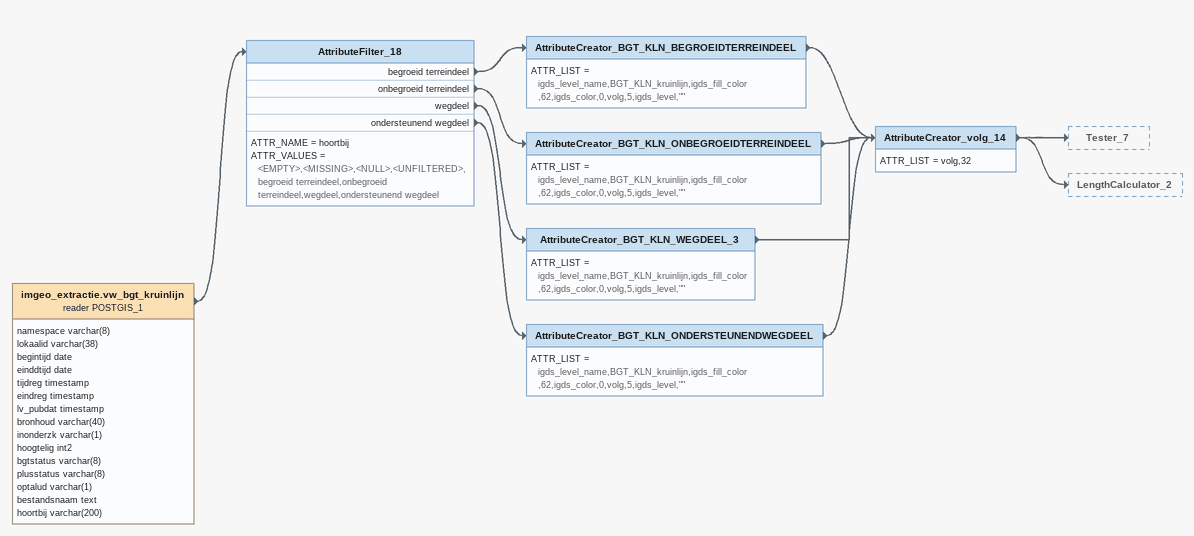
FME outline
imgeo_extractie.vw_bgt_kruinlijn (reader POSTGIS_1)
    attributes: namespace varchar(8), lokaalid varchar(38), begintijd date, einddtijd date, tijdreg timestamp, eindreg timestamp, lv_pubdat timestamp, bronhoud varchar(40), inonderzk varchar(1), hoogtelig int2, bgtstatus varchar(8), plusstatus varchar(8), optalud varchar(1), bestandsnaam text, hoortbij varchar(200)
    -> AttributeFilter_18
AttributeFilter_18
    ATTR_NAME = hoortbij
    ATTR_VALUES = <EMPTY>,<MISSING>,<NULL>,<UNFILTERED>,begroeid terreindeel,onbegroeid terreindeel,wegdeel,ondersteunend wegdeel
    begroeid terreindeel -> AttributeCreator_BGT_KLN_BEGROEIDTERREINDEEL
    onbegroeid terreindeel -> AttributeCreator_BGT_KLN_ONBEGROEIDTERREINDEEL
    wegdeel -> AttributeCreator_BGT_KLN_WEGDEEL_3
    ondersteunend wegdeel -> AttributeCreator_BGT_KLN_ONDERSTEUNENDWEGDEEL
AttributeCreator_BGT_KLN_BEGROEIDTERREINDEEL
    ATTR_LIST = igds_level_name,BGT_KLN_kruinlijn,igds_fill_color,62,igds_color,0,volg,5,igds_level,""
    -> AttributeCreator_volg_14
AttributeCreator_BGT_KLN_ONBEGROEIDTERREINDEEL
    ATTR_LIST = igds_level_name,BGT_KLN_kruinlijn,igds_fill_color,62,igds_color,0,volg,5,igds_level,""
    -> AttributeCreator_volg_14
AttributeCreator_BGT_KLN_WEGDEEL_3
    ATTR_LIST = igds_level_name,BGT_KLN_kruinlijn,igds_fill_color,62,igds_color,0,volg,5,igds_level,""
    -> AttributeCreator_volg_14
AttributeCreator_BGT_KLN_ONDERSTEUNENDWEGDEEL
    ATTR_LIST = igds_level_name,BGT_KLN_kruinlijn,igds_fill_color,62,igds_color,0,volg,5,igds_level,""
    -> AttributeCreator_volg_14
AttributeCreator_volg_14
    ATTR_LIST = volg,32
    -> Tester_7
    -> LengthCalculator_2
